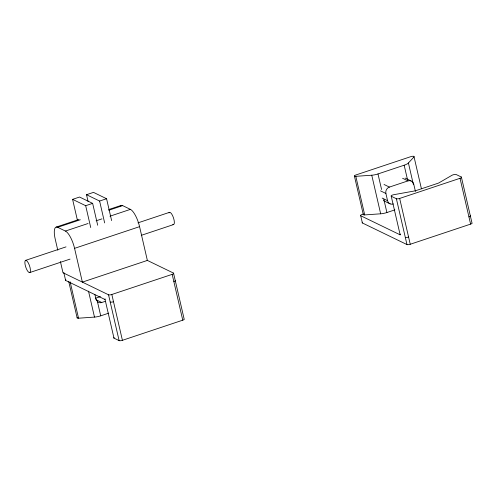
<?xml version="1.0" encoding="UTF-8"?>
<svg xmlns="http://www.w3.org/2000/svg" width="497" height="497" viewBox="0 0 497 497"><rect width="100%" height="100%" fill="white"/><g stroke="black" fill="none" stroke-linecap="round" stroke-linejoin="round"><path stroke-width="0.75" d="M408.416 162.979L414.057 156.878A2.578 0.714 -13 0 0 413.386 156.257A2.578 0.714 -13 0 0 410.702 156.685L355.939 174.963A2.578 0.714 -13 0 0 354.392 175.944A2.578 0.714 -13 0 0 355.802 176.323L371.756 175.217A7.728 2.143 -13 0 0 377.987 173.95L404.167 165.209A7.728 2.143 -13 0 0 408.416 162.979L413.38 184.505M77.464 220.463L72.593 199.359L79.557 197.036L92.641 203.372L97.685 225.228M88.087 201.49L86.521 194.706L93.486 192.382L106.569 198.725L111.614 220.581M72.593 199.359L85.677 205.696L92.641 203.372M86.521 194.706L99.605 201.049L106.569 198.725M56.192 227.086L78.83 219.531M108.768 209.541L121.187 205.398M57.782 250.215L55.186 238.958A15.457 4.833 71.5 0 1 57.658 227.303L80.303 219.749M108.781 210.243L122.66 205.615L130.413 209.367A15.457 4.833 71.5 0 1 139.57 226.657L147.367 260.428L82.365 282.116L74.569 248.351A15.457 4.833 71.5 0 0 65.418 231.062L57.658 227.303M65.418 231.062L88.056 223.501M96.089 220.823L101.928 218.873M109.961 216.195L130.413 209.367M25.627 260.353L66.014 246.879M137.973 222.861L169.545 212.325M74.569 248.351L139.57 226.657M29.665 272.586A6.442 2.013 71.5 0 0 28.31 262.913A6.442 2.013 71.5 0 0 24.962 263.907A6.442 2.013 71.5 0 0 29.665 272.586L70.046 259.111M141.272 235.342L173.583 224.557M393.32 203.969A5.15 4.678 -64.2 0 1 387.561 200.695L385.896 193.457A5.15 4.678 -64.2 0 1 389.424 187.083L407.994 180.889A5.15 4.678 -64.2 0 1 413.746 184.163L415.417 191.401M95.418 298.268L100.419 296.597M60.386 261.465L62.982 272.723L108.539 294.796A2.578 0.714 -13 0 0 111.831 294.485L172.179 274.35A2.578 0.714 -13 0 0 173.534 273.101L147.062 260.279M391.245 196.247L396.382 198.738A2.578 0.714 -13 0 0 399.669 198.433L460.023 178.293A2.578 0.714 -13 0 0 461.378 177.044L456.24 174.559A2.578 0.714 -13 0 0 451.941 175.298L438.95 182.846A2.578 0.714 -13 0 1 437.944 183.281L415.933 190.624A2.578 0.714 -13 0 1 414.684 190.941L393.841 194.687A2.578 0.714 -13 0 0 391.245 196.247L400.153 234.839L360.704 215.729A2.578 0.714 -13 0 1 362.052 214.487L363.45 214.021M77.284 317.564A2.578 0.714 -13 0 0 78.538 318.204L94.492 317.098A7.728 2.143 -13 0 0 100.723 315.831L97.468 301.71A5.15 4.678 -64.2 0 0 101.742 302.499L105.314 301.312M363.562 214.176A2.578 0.714 -13 0 0 364.711 214.915L380.665 213.803A7.728 2.143 -13 0 0 386.896 212.536L394.898 209.871M100.723 315.831L108.725 313.16M105.128 298.927A2.578 0.714 -13 0 0 105.072 299.542L113.981 338.134L119.118 340.619A2.578 0.714 -13 0 0 122.411 340.315L182.759 320.174A2.578 0.714 -13 0 0 184.114 318.931L173.534 273.101M360.704 215.729L362.375 222.967L406.962 244.561A2.578 0.714 -13 0 0 410.249 244.257L470.603 224.116A2.578 0.714 -13 0 0 471.957 222.873L461.378 177.044M405.098 178.05L411.168 180.989M402.595 178.274L407.994 180.889M384.026 184.474L389.424 187.083M380.497 190.848L385.896 193.457M382.168 198.079L387.561 200.695M383.404 200.602L390.145 203.869M63.945 272.636A2.578 0.714 -13 0 0 63.951 273.195L65.623 280.432L105.072 299.542M95.927 299.685L101.742 302.499M460.023 178.293L470.603 224.116M414.057 156.878L421.425 188.792M404.167 165.209L407.422 179.311M399.669 198.433L410.249 244.257M396.382 198.738L406.962 244.561M377.987 173.95L381.584 189.531M383.814 199.179L386.896 212.536M371.756 175.217L380.665 213.803M355.802 176.323L364.711 214.915M354.417 176.056L363.319 214.629M172.179 274.35L182.759 320.174M99.605 201.049L104.65 222.904M111.831 294.485L122.411 340.315M108.539 294.796L119.118 340.619M85.677 205.696L90.727 227.551M94.921 294.696L95.964 299.219M88.497 291.124L94.492 317.098M70.145 281.842L78.538 318.204M68.748 281.544L77.153 317.937M168.999 212.909A6.442 2.013 71.5 0 1 173.496 217.866A6.442 2.013 71.5 0 1 172.782 224.371M120.361 205.938A15.457 4.833 71.5 0 1 122.66 205.615M65.623 280.432A2.578 0.714 -13 0 1 65.859 279.687M113.496 301.722A2.578 0.714 -13 0 1 110.21 302.027M175.205 280.339A2.578 0.714 -13 0 1 173.851 281.582M97.586 301.561A5.132 4.479 -86.6 0 1 96.263 299.119M113.981 338.134A2.578 0.714 -13 0 1 114.093 337.475M362.375 222.967A2.578 0.714 -13 0 1 362.611 222.221M470.286 215.636A2.578 0.714 -13 0 1 468.932 216.885M408.577 237.026A2.578 0.714 -13 0 1 405.291 237.33M400.153 234.839A2.578 0.714 -13 0 1 400.371 234.112"/></g></svg>
